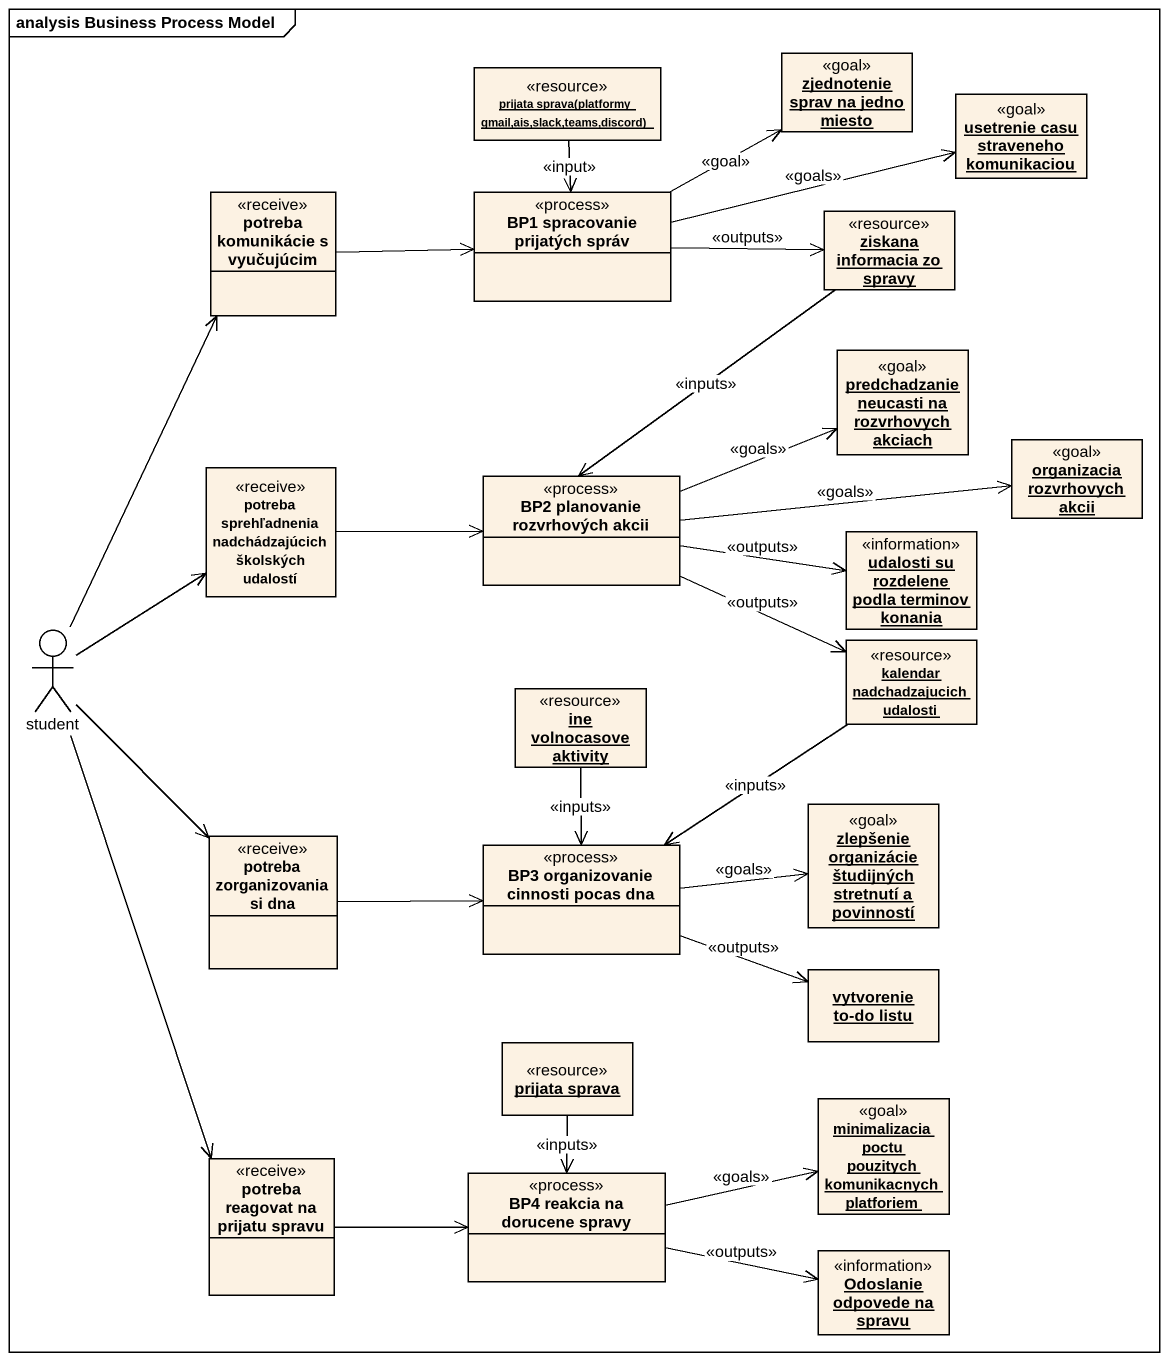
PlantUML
@startuml
mainframe analysis Business Process Model
allowmixing
hide circle
hide empty members
object "prijata sprava(platformy gmail,ais,slack,teams,discord)" as prijata_sprava_platformy <<resource>>
object "zjednotenie sprav na jedno miesto" as zjednotenie_sprav_na_jedno <<goal>>
object "usetrenie casu straveneho komunikaciou" as usetrenie_casu_straveneho <<goal>>
class "potreba komunikácie s vyučujúcim" as potreba_komunikácie_s <<receive>>
class "BP1 spracovanie prijatých správ" as BP1_spracovanie_prijatých <<process>>
object "ziskana informacia zo spravy" as ziskana_informacia_zo_spravy <<resource>>
object "predchadzanie neucasti na rozvrhovych akciach" as predchadzanie_neucasti_na <<goal>>
class "potreba sprehľadnenia nadchádzajúcich školských udalostí" as potreba_sprehľadnenia <<receive>>
class "BP2 planovanie rozvrhových akcii" as BP2_planovanie_rozvrhových <<process>>
object "organizacia rozvrhovych akcii" as organizacia_rozvrhovych <<goal>>
object "udalosti su rozdelene podla terminov konania" as udalosti_su_rozdelene_podla <<information>>
actor student
object "kalendar nadchadzajucich udalosti" as kalendar_nadchadzajucich <<resource>>
object "ine volnocasove aktivity" as ine_volnocasove_aktivity <<resource>>
object "zlepšenie organizácie študijných stretnutí a povinností" as zlepšenie_organizácie <<goal>>
class "potreba zorganizovania si dna" as potreba_zorganizovania_si <<receive>>
class "BP3 organizovanie cinnosti pocas dna" as BP3_organizovanie_cinnosti <<process>>
object "vytvorenie to-do listu" as vytvorenie_to_do_listu
object "prijata sprava" as prijata_sprava <<resource>>
object "minimalizacia poctu pouzitych komunikacnych platforiem" as minimalizacia_poctu <<goal>>
class "potreba reagovat na prijatu spravu" as potreba_reagovat_na_prijatu <<receive>>
class "BP4 reakcia na dorucene spravy" as BP4_reakcia_na_dorucene <<process>>
object "Odoslanie odpovede na spravu" as Odoslanie_odpovede_na_spravu <<information>>
prijata_sprava_platformy --> BP1_spracovanie_prijatých : <<input>>
potreba_komunikácie_s -right-> BP1_spracovanie_prijatých
BP1_spracovanie_prijatých -right-> zjednotenie_sprav_na_jedno : <<goal>>
BP1_spracovanie_prijatých -right-> usetrenie_casu_straveneho : <<goals>>
BP1_spracovanie_prijatých -right-> ziskana_informacia_zo_spravy : <<outputs>>
ziskana_informacia_zo_spravy --> BP2_planovanie_rozvrhových : <<inputs>>
potreba_sprehľadnenia -right-> BP2_planovanie_rozvrhových
BP2_planovanie_rozvrhových -right-> predchadzanie_neucasti_na : <<goals>>
BP2_planovanie_rozvrhových -right-> organizacia_rozvrhovych : <<goals>>
BP2_planovanie_rozvrhových -right-> udalosti_su_rozdelene_podla : <<outputs>>
BP2_planovanie_rozvrhových -right-> kalendar_nadchadzajucich : <<outputs>>
student -up-> potreba_komunikácie_s
student -up-> potreba_sprehľadnenia
student --> potreba_zorganizovania_si
student --> potreba_reagovat_na_prijatu
kalendar_nadchadzajucich --> BP3_organizovanie_cinnosti : <<inputs>>
ine_volnocasove_aktivity --> BP3_organizovanie_cinnosti : <<inputs>>
potreba_zorganizovania_si -right-> BP3_organizovanie_cinnosti
BP3_organizovanie_cinnosti -right-> zlepšenie_organizácie : <<goals>>
BP3_organizovanie_cinnosti -right-> vytvorenie_to_do_listu : <<outputs>>
prijata_sprava --> BP4_reakcia_na_dorucene : <<inputs>>
potreba_reagovat_na_prijatu -right-> BP4_reakcia_na_dorucene
BP4_reakcia_na_dorucene -right-> minimalizacia_poctu : <<goals>>
BP4_reakcia_na_dorucene -right-> Odoslanie_odpovede_na_spravu : <<outputs>>
@enduml
